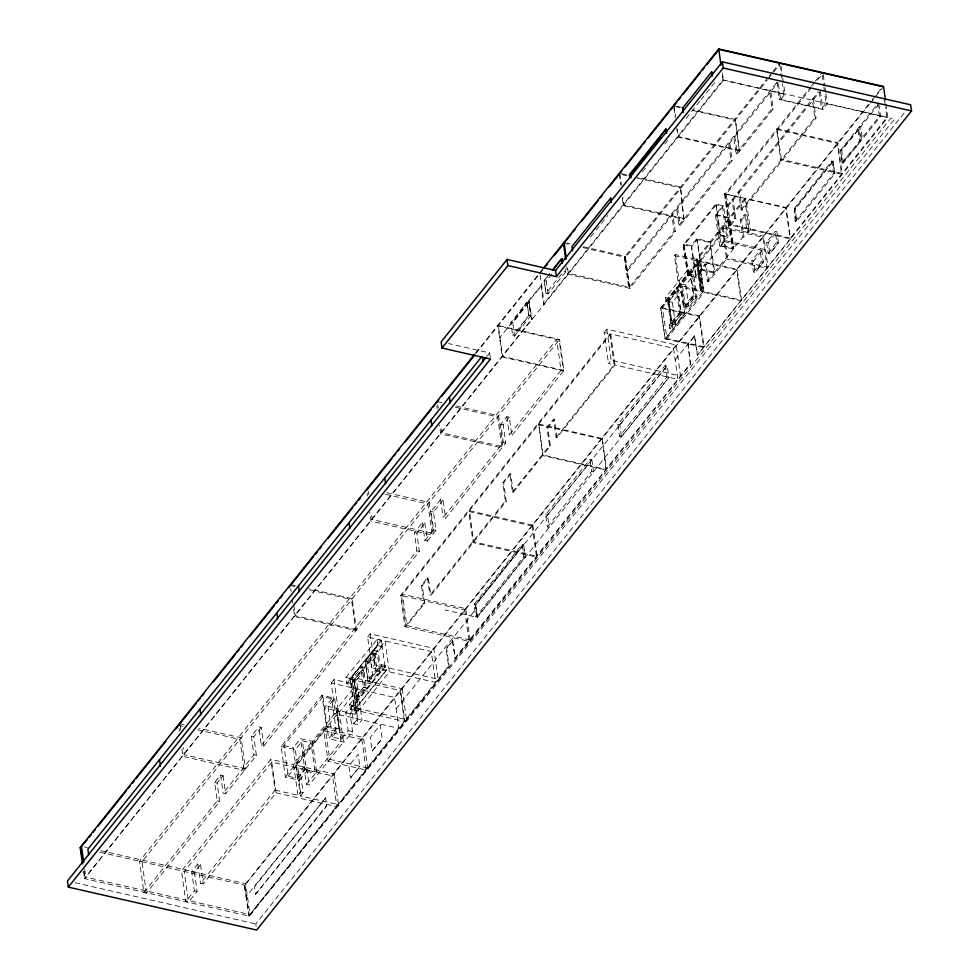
<?xml version="1.0" encoding="UTF-8"?>
<svg xmlns="http://www.w3.org/2000/svg" width="979" height="979" viewBox="0 0 979 979"><rect width="100%" height="100%" fill="white"/><g stroke="black" fill="none" stroke-linecap="round" stroke-linejoin="round"><path stroke-width="0.73" stroke-dasharray="4.89 3.67" d="M526.971 302.168L512.763 322.764L514.599 336.042L512.69 335.613L510.842 322.336L526.971 302.168L528.88 302.609L530.74 315.862L514.599 336.042L528.819 315.434L526.983 302.156L528.819 315.434L512.69 335.613M768.148 253.512L776.788 242.082L775.295 231.289L776.898 231.656L778.464 242.976L769.751 253.867L768.148 253.512L766.581 242.192L775.295 231.289M753.451 271.978L761.662 261.503L760.12 250.343L761.797 250.734L763.375 262.066L755.139 272.37L753.451 271.978L751.884 260.647L760.12 250.343M687.772 275.429L683.269 244.86L683.929 244.028L691.272 245.705L696.767 238.717L710.142 241.764L714.756 272.186L701.38 269.139L695.665 276.408L688.323 274.732L687.772 275.429L696.253 277.363L701.894 270.18L697.268 239.574L691.627 246.769L696.253 277.363M794.263 208.49L831.856 160.972L833.068 161.254L834.806 173.711L796.429 221.707L795.217 221.438L794.263 208.49L795.474 208.772L833.068 161.254L834.769 173.748L833.557 173.467L795.217 221.438M723.432 205.835L716.444 214.621L721.07 245.435L728.046 236.661L723.432 205.835L715.808 204.109L683.428 244.86L687.784 275.601L688.861 275.845L720.777 235.682L716.077 204.868L722.38 206.3L726.736 237.04L719.687 245.9L733.295 248.996L742.816 237.089L740.405 219.675L744.627 214.401L745.839 214.67L748.421 232.182L747.063 231.864L744.627 214.401M716.077 204.868L684.174 245.031L688.861 275.845M687.784 275.601L720.152 234.862L715.808 204.109M719.687 245.9L715.404 215.062L722.38 206.3M475.561 353.101L542.415 269.482M475.953 353.419L538.964 274.609M539.918 273.422L543.7 268.687M565.642 271.868L548.081 293.835L546.062 293.37L544.189 280.63L549.757 273.667L544.189 280.63L545.964 293.48L563.61 271.416L565.642 271.868L565.213 269.054M722.404 72.935L723.457 80.29L84.463 878.591L531.511 319.435L528.868 300.406L541.62 285.342L499.559 337.951M528.88 302.609L512.763 322.764L510.842 322.336M486.771 356.527L489.635 352.942L448.492 343.556M590.704 236.808L607.702 215.539M642.469 171.937L648.074 164.925M664.863 143.925L667.666 140.413M686.083 118.373L700.071 100.874M701.013 99.699L715 82.199M540.127 274.915L544.336 304.334L543.651 304.175L723.016 79.837L722.196 73.951M868.41 104.557L244.481 885.187L248.776 916.063L448.578 666.136L446.118 648.367L452.8 640.78L446.644 648.49L449.104 666.258L249.29 916.185L84.561 878.628L85.773 877.123L84.549 868.3M143.913 892.603L217.216 800.92L214.658 782.527L220.618 775.074L223.09 775.637L217.13 783.09L219.675 801.483L146.385 893.166L143.913 892.603L139.556 861.165L556.696 339.419L560.991 370.38L509.374 434.945L511.846 435.508L563.867 370.429L559.572 339.468L498.323 325.505L502.619 356.466L563.867 370.429M583.411 246.745L625.055 256.241L624.394 257.061L628.702 288.095L674.103 231.313L671.68 213.863L672.879 214.144L675.302 231.595L629.901 288.364L567.722 274.193L566.694 266.741M622.326 198.113L623.256 205.627L683.844 219.235L680.503 186.965L637.647 177.346M768.148 77.451L624.504 257.122L626.291 270.645L776.971 82.175L778.17 82.444L780.667 99.809L785.011 93.886L783.555 83.717M769.102 76.264L771.954 72.691M772.908 71.504L779.565 63.17M293.639 609.268L294.655 616.586L355.769 630.513L351.461 599.466L352.146 598.622L308.911 588.758M146.385 893.166L142.028 861.728L559.572 339.468M676.783 128.261L678.043 137.097L739.365 150.864L735.351 119.426L693.022 109.917M629.901 288.364L625.532 257.367L767.291 80.045M768.246 78.846L779.663 64.565M261.234 727.36L253.794 736.673L256.388 755.335L225.611 793.834L223.139 793.271L253.916 754.772L251.334 736.11L258.774 726.797L261.234 727.36L263.816 745.912L261.344 745.349L258.774 726.797M509.313 417.201L503.243 424.788L505.764 442.985L445.641 518.185L443.169 517.622L503.292 442.422L500.771 424.225L506.841 416.638L509.313 417.201L511.846 435.508M261.344 745.349L416.907 550.785L414.374 532.576L422.438 522.505L424.898 523.067L427.407 541.118L424.935 540.555L422.438 522.505M424.935 540.555L433.562 529.774L431.029 511.479L440.648 499.449L443.12 500.012L445.641 518.185M427.407 541.118L436.034 530.337L433.489 512.041L443.12 500.012M263.816 745.912L419.367 551.348L416.846 533.139L424.898 523.067M627.478 270.914L778.17 82.444M678.961 225.158L730.97 160.115L728.547 142.726L729.747 142.995L732.17 160.385L680.16 225.427L678.961 225.158L676.55 207.768L677.749 208.05L680.16 225.427M736.073 153.691L772.039 108.693L769.629 91.353L770.828 91.622L773.239 108.975L737.26 153.96L736.073 153.691L733.663 136.338L734.862 136.607L737.26 153.96M825.872 93.641L827.279 103.921L822.874 109.44L779.26 99.491L783.641 94.008L782.282 83.729M683.844 219.235L680.503 186.965M181.874 749.057L182.889 756.375L244.15 770.338L245.435 768.735L241.14 737.811L198.847 728.18M355.769 630.513L356.442 629.656L352.146 598.622M739.365 150.864L735.351 119.426M604.165 332.517L606.833 329.177L676.256 345L680.552 375.997L611.141 360.162L608.461 363.515L614.151 364.812L609.856 333.815L604.165 332.517L608.461 363.515M470.079 639.972L406.848 625.557L402.504 594.241L465.723 608.657L470.079 639.972L469.014 641.306L404.939 626.695L400.607 595.538L609.856 333.815M367.627 637.023L370.148 633.866L433.819 648.379L438.102 679.242L374.431 664.729L371.91 667.886L385.555 670.994L381.247 640.131L367.627 637.023L371.91 667.886M331.22 682.999L333.986 679.536L351.241 683.464L385.175 641.025L431.298 651.537L435.582 682.4L389.324 671.851L355.524 714.34L338.269 710.399L335.503 713.875L398.869 728.315L394.586 697.452L331.22 682.999L335.503 713.875M556.929 437.637L554.383 419.318L553.539 419.122L556.084 437.442L556.929 437.637L615.008 364.996L677.884 379.338L673.589 348.34L610.688 333.998L401.439 595.721L400.607 595.538M351.277 705.859L353.762 723.775L358.118 724.766L355.622 706.85L351.277 705.859L345.734 712.785L348.206 730.615L341.426 739.108L332.322 737.028L338.881 728.829L334.634 698.211L321.981 695.323L281.132 746.426L285.378 777.045L299.562 780.275L295.315 749.657L302.364 740.834L311.016 742.816L293.627 764.562L270.791 759.361L181.531 871.004L185.777 901.622L188.47 902.234L197.06 891.49L194.393 872.289L200.524 864.616L197.831 864.004L191.7 871.677L194.368 890.878L185.777 901.622M602.195 438.519L606.025 470.042L542.623 455.59L538.793 424.066L602.195 438.519L606.49 469.467L543.088 455.015L538.793 424.066M674.433 255.727L675.4 254.516L697.158 259.472L701.441 290.335L679.683 285.378L678.716 286.59L702.616 292.036L698.235 261.148L674.433 255.727L678.716 286.59M724.497 193.805L786.137 207.475L790.432 238.13L729.208 223.946L728.633 224.656L749.045 229.392L744.738 198.492L724.497 193.805L728.633 224.656M304.787 769.31L316.621 772.003L341.035 741.458L336.788 710.84L312.362 741.384L300.529 738.692L304.787 769.31L297.555 778.342L288.144 776.2L283.886 745.582L322.948 696.73L331.808 698.749L336.054 729.355L328.65 738.631L344.131 742.155L352.562 731.607L350.09 713.777L355.622 706.85M776.58 129.338L777.106 128.69L837.877 142.763L842.16 173.43L781.389 159.357L780.765 160.128L841.536 174.201L837.351 143.411L776.58 129.338L780.765 160.128M729.404 225.121L734.678 218.525L732.059 199.643L733.222 199.912L735.853 218.794L730.567 225.39L729.404 225.121L725.182 193.903L810.539 87.131M811.493 85.944L814.357 82.358M815.311 81.171L821.993 72.813M334.206 773.936L338.477 804.677L300.467 796.013L296.196 765.272L334.206 773.936L332.603 775.955L271.783 762.09L184.223 871.616L188.47 902.234M730.567 225.39L726.271 194.148L813.598 84.928M817.392 80.18L822.14 74.245L823.682 85.834M510.72 473.922L503.647 482.769L506.204 501.236L430.784 595.575L429.952 595.391L505.372 501.052L502.814 482.586L509.888 473.726L510.72 473.922L513.277 492.29L512.433 492.094L509.888 473.726M512.433 492.094L549.5 445.739L546.955 427.358L553.539 419.122M404.939 626.695L423.858 603.027L421.411 585.356L427.493 577.732L428.325 577.916L430.784 595.575M513.277 492.29L550.345 445.922L547.787 427.554L554.383 419.318M331.808 698.749L324.392 708.013L339.872 711.549L357.739 689.204L361.997 719.908L358.118 724.766M465.723 608.657L464.658 609.978L401.439 595.575L405.771 626.89L424.69 603.211L422.243 585.54L428.325 577.916M297.555 778.342L293.308 747.736L300.529 738.692M726.785 206.239L818.309 91.769M332.322 737.028L328.075 706.41L334.634 698.211M402.198 688.702L406.481 719.565L355.928 708.05L351.645 677.174L402.198 688.702L400.656 690.636L404.939 721.499L354.386 709.983L350.103 679.12L381.247 640.131M727.948 206.508L819.472 92.038M367.027 661.865L373.537 653.727L377.417 654.608L379.705 671.08L373.183 679.157L369.303 678.263L367.027 661.865L370.906 662.746L377.417 654.608M358.926 696.889L356.589 680.001L363.931 670.811L361.227 670.199L353.872 679.389L356.209 696.265L358.926 696.889L366.293 687.76L363.931 670.811M341.426 739.108L337.18 708.49L353.382 688.213M702.616 292.036L665.145 338.893L660.764 308.006L699.043 316.437L703.632 347.374L665.145 338.893L660.739 308.006L678.692 285.623L679.157 288.719L669 301.434L665.965 300.761L665.536 297.677L688.616 268.797L691.639 269.482L696.02 300.284L692.997 299.611L669.844 328.565L672.867 329.25L668.559 298.362L691.639 269.482M886.007 104.166L887.843 117.407L697.305 355.169L790.237 238.925L785.721 207.989L745.827 198.749L697.232 259.533L701.441 290.335L700.23 290.053L696.13 259.288L744.738 198.492M696.681 260.084L737.224 269.323L741.507 300.186L700.964 290.947L697.158 259.472M708.563 281.707L706.153 264.306L704.941 264.024L707.364 281.438L708.563 281.707L726.614 259.141L722.367 228.034L723.248 226.92L763.791 236.159L767.964 267.353L727.434 258.113L723.248 226.92M556.084 437.442L614.151 364.812M665.965 300.761L676.134 288.046L677.725 288.401L681.2 312.399L670.909 325.273L667.568 301.116M690.55 272.223L693.964 296.294L684.872 307.663L683.379 307.333L679.842 283.42L689.057 271.881L688.616 268.797M271.783 762.09L276.054 792.831L203.216 883.939L200.511 883.327L275.062 790.09L270.791 759.361M285.378 777.045L326.227 725.941L321.981 695.323M660.764 308.006L698.235 261.148M296.196 765.272L339.272 711.403L343.519 742.021L309.095 785.072L306.439 784.473L303.967 766.667L306.623 767.279L309.095 785.072M323.829 730.811L325.432 728.804L363.454 737.468L367.688 768.001L366.085 769.996L328.075 761.332L323.829 730.811L361.851 739.475L363.454 737.468M661.902 308.275L699.361 261.405L736.734 269.923L741.017 300.786L703.962 292.342L666.491 339.199M288.144 776.2L327.194 727.336L336.054 729.355M741.127 209.995L814.834 117.81L812.264 99.32L813.439 99.589L815.996 118.067L742.302 210.252L741.127 209.995L738.57 191.505L739.732 191.774L742.302 210.252M698.003 272.7L704.941 264.024M275.062 790.09L297.897 795.303L300.492 792.06L297.995 774.132L303.967 766.667M699.214 272.982L725.145 240.553L765.676 249.792M742.816 237.089L744.028 237.359L741.617 219.957L745.839 214.67M300.467 796.013L303.135 792.66L300.651 774.744L306.623 767.279M354.386 709.983L385.555 670.994M299.562 780.275L306.611 771.452L302.364 740.834M669.844 328.565L669.318 324.918L679.61 312.044L676.134 288.046M683.379 307.333L692.471 295.952L696.962 296.992L693.866 274.915L690.33 274.12L682.228 284.191L685.459 306.158L688.996 306.953L696.962 296.992M671.41 323.657L680.613 312.13L677.48 290.078L681.58 290.996L684.713 313.06L675.51 324.575L671.41 323.657L668.265 301.397L677.48 290.078M685.459 306.158L693.426 296.196L690.33 274.12M700.23 290.053L702.053 287.777L699.826 270.424L701.037 270.706L703.265 288.059L700.964 290.947M707.364 281.438L714.132 272.957L709.64 242.4L696.253 239.353M714.756 272.186L732.818 249.596L727.47 220.079M353.762 723.775L357.641 718.916L352.183 679.059L362.23 666.87L365.106 687.552L355.096 700.034L357.812 700.646L354.9 679.683M747.063 231.864L749.045 229.392M306.439 784.473L315.262 773.422L311.016 742.816M748.421 232.182L750.391 229.698L745.827 198.749M872.228 99.785L882.728 86.654M249.29 916.185L244.995 885.224L869.303 104.349M870.258 103.162L882.605 87.706M522.027 544.483L523.741 556.831L475.721 617.003L474.044 604.398L522.027 544.483L523.679 544.862L475.647 604.936L477.373 617.382L444.931 609.99M547.53 515.187L591.842 459.763L589.982 459.347L545.658 514.673L547.359 526.922L549.219 527.338L547.518 515.101L545.658 514.673M619.842 424.923L667.274 365.595L665.365 365.167L617.92 424.397L619.572 436.34L621.481 436.781L668.914 377.453L667.274 365.595L475.696 604.765L477.373 617.382L668.902 377.356L666.993 376.915L619.572 436.34M878.836 104.129L880.549 116.477L843.311 163.065L842.16 162.808L840.631 150.228L876.743 105.059M776.788 242.082L778.391 242.449L769.751 253.867L768.185 242.559L776.898 231.656M833.068 161.254L794.691 209.249L796.429 221.707L795.474 208.772M843.311 163.065L841.781 150.485L858.999 128.959L857.849 128.69L859.562 141.037L860.712 141.306L858.999 128.959L840.447 150.46L842.16 162.808L860.712 141.306M860.737 126.78L859.586 126.511L861.3 138.859L862.45 139.128L860.737 126.78L877.894 105.328M761.662 261.503L763.351 261.882L755.139 272.37L753.561 261.026L761.797 250.734M396.177 708.882L475.794 609.305M675.192 359.905L694.478 335.773L697.684 355.255M325.628 797.897L254.54 886.815L255.58 894.28L326.778 806.145L325.628 797.897L246.072 896.629L244.383 885.077L244.995 885.224M452.274 640.658L455.272 658.549L690.758 364.004L688.066 344.571L695.004 335.895M547.359 526.922L591.659 471.401L589.982 459.347M255.58 894.28L326.668 805.362M372.13 751.064L382.14 738.509L380.244 724.913L370.233 737.432L372.13 751.064L382.14 738.545M842.16 162.808L879.399 116.22L877.686 103.872M350.519 777.975L359.868 766.398L358.192 754.307L348.854 765.97L350.519 777.975L359.856 766.3M750.391 229.698L789.857 238.839L886.864 117.504L885.493 107.225M454.745 658.439L690.244 363.882L688.066 344.571M256.143 926.367L255.8 923.919L905.918 110.774M548.081 293.835L546.209 281.095L553.588 271.881M372.277 682.608L368.006 681.641L381.59 664.704L385.861 665.683L386.485 670.26L354.471 710.179L350.201 709.212L349.576 704.623L363.552 687.197L360.676 666.515L364.947 667.482M350.201 709.212L382.226 669.281L381.59 664.704M354.471 710.179L353.835 705.602L385.861 665.683M665.182 338.795L683.146 316.352L682.62 312.766L672.279 325.713L668.987 301.434M688.996 306.953L685.753 284.987L693.866 274.915M249.963 914.484L890.976 118.116L894.635 119.046L249.975 914.557L85.773 877.123M369.303 678.263L375.826 670.199L373.537 653.727M356.209 696.265L363.576 687.148L366.293 687.76M675.51 324.575L672.365 302.315L681.58 290.996M345.783 677.505L377.086 639.507L381.357 640.486L382.128 646.617L350.837 684.615L346.566 683.648L345.783 677.505L350.054 678.484L381.357 640.486M346.566 683.648L360.676 666.515M368.006 681.641L365.155 661.07L377.87 645.638L377.086 639.507M676.966 106.307L681.347 107.298M675.082 106.503L680.931 107.812M692.606 110.443L734.935 119.94M739.781 150.338L678.459 136.57L677.407 129.216M621.396 173.699L627.306 175.021M622.326 174.703L628.237 176.036M637.109 178.019L679.964 187.65M684.382 218.562L623.794 204.954L622.864 197.44M689.057 271.881L692.08 272.566M679.842 283.42L681.323 283.751L684.872 307.663M682.228 284.191L685.753 284.987M665.536 297.677L668.559 298.362M668.265 301.397L672.365 302.315M668.021 304.555L669.465 304.873M679.61 312.044L684.713 313.06M669.318 324.918L672.353 325.591M715.869 214.487L729.477 217.583L733.822 248.348L720.214 245.239M715.404 215.062L729.012 218.158L733.295 248.996L727.935 219.504M720.152 234.862L728.046 236.661M720.777 235.682L726.736 237.04M683.269 244.86L691.627 246.769M700.756 269.91L714.132 272.957M813.011 98.389L814.173 98.659M723.016 79.837L887.843 117.407M783.641 94.008L723.469 80.351M827.279 103.921L886.864 117.504M879.399 116.22L880.549 116.477M780.606 99.393L821.54 108.718L825.946 103.211L824.624 93.078M814.834 117.81L815.996 118.067M772.039 108.693L773.239 108.975M840.643 150.228L841.781 150.485M730.97 160.115L732.17 160.385M725.182 193.903L726.271 194.148M740.405 219.675L741.617 219.957M734.678 218.525L735.853 218.794M722.367 228.034L762.91 237.273L767.144 268.381L726.614 259.141M766.581 242.192L768.185 242.559M724.264 241.666L764.795 250.905M674.103 231.313L675.302 231.595M751.884 260.647L753.561 261.026M567.049 243.012L570.023 243.685M563.414 243.159L570.855 244.848M582.75 247.565L625.532 257.367M544.189 280.63L546.209 281.095M528.868 300.406L532.111 319.582L531.511 319.435M528.819 315.434L530.74 315.862M617.92 424.397L619.829 424.825L621.481 436.781M437.344 401.733L441.725 402.724M456.3 406.052L498.605 415.696L502.9 446.693L441.639 432.73L440.623 425.412M538.328 424.641L601.73 439.094M546.955 427.358L547.787 427.554M455.345 407.24L497.65 416.883L501.946 447.88L440.697 433.917L439.473 425.143M500.771 424.225L503.243 424.788M549.5 445.739L550.345 445.922M503.292 442.422L505.764 442.985M591.659 471.401L593.519 471.829M502.814 482.586L503.647 482.769M505.372 501.052L506.204 501.236M386.864 492.731L429.169 502.374L433.489 533.518L372.228 519.555L371.212 512.237M385.616 494.309L427.909 503.952L432.228 535.085L370.968 521.122L369.756 512.347M431.029 511.479L433.489 512.041M433.562 529.774L436.034 530.337M523.741 556.831L525.393 557.198L523.679 544.862M414.374 532.576L416.846 533.139M416.907 550.785L419.367 551.348M421.411 585.356L422.243 585.54M474.044 604.398L475.696 604.765M423.858 603.027L424.69 603.211M291.032 584.683L295.499 585.711M290.347 585.54L294.814 586.556M309.719 589.958L351.461 599.466M356.442 629.656L295.34 615.73L293.92 605.475M377.87 645.638L382.128 646.617M373.905 650.46L378.163 651.427L380.99 671.753L376.719 670.774M365.155 661.07L369.426 662.049M382.226 669.281L386.485 670.26M375.826 670.199L379.705 671.08M352.183 679.059L356.589 680.001M350.103 679.108L400.656 690.636M363.552 687.197L367.81 688.176M349.576 704.623L353.835 705.602M328.075 706.41L337.18 708.49M345.734 712.785L350.09 713.777M348.206 730.615L352.562 731.607M326.227 725.941L338.881 728.829M251.334 736.11L253.794 736.673M283.886 745.582L293.308 747.736M281.132 746.426L295.315 749.657M179.891 723.848L184.26 724.852M367.688 768.001L329.678 759.337L325.432 728.804M178.606 725.463L182.975 726.455M197.562 729.783L239.855 739.426L244.15 770.338M253.916 754.772L256.388 755.335M306.611 771.452L315.262 773.422M297.995 774.132L300.651 774.744M245.435 768.735L184.187 754.772L183.159 747.442M300.492 792.06L303.135 792.66M276.054 792.831L336.862 806.696L332.603 775.955M214.658 782.527L217.13 783.09M217.216 800.92L219.675 801.483M84.451 846.921L87.4 847.594M100.715 850.629L245.692 883.682L249.975 914.557M191.7 871.677L194.393 872.289M139.556 861.165L142.028 861.728M99.858 852.219L244.481 885.187M194.368 890.878L197.06 891.49M74.881 882.679L255.8 923.919M696.13 259.288L697.232 259.533M699.826 270.424L701.037 270.706M702.053 287.777L703.265 288.059M696.767 238.717L701.38 269.139M699.361 261.405L703.962 292.342M694.478 335.773L697.305 355.169M781.034 66.291L782.502 76.448M782.71 77.904L783.335 82.26M674.041 105.659L675.522 115.963M673.833 107.653L675.314 117.957M691.272 245.705L695.665 276.408M683.929 244.028L688.323 274.732M692.471 295.952L692.997 299.611M777.106 128.69L781.389 159.357M724.913 193.291L729.208 223.946M675.4 254.516L679.683 285.378M665.365 365.167L666.993 376.915M625.055 256.241L629.362 287.275L568.383 273.374L567.551 267.389M610.688 333.998L615.008 364.996M606.833 329.177L611.141 360.162M591.842 459.763L593.531 471.927M541.02 285.207L543.651 304.175M506.841 416.638L509.374 434.945M489.635 352.942L490.32 357.849M437.76 404.719L438.176 407.717M436.805 405.918L437.221 408.904M464.658 609.978L469.014 641.306M440.648 499.449L443.169 517.622M452.8 640.78L455.272 658.549M427.493 577.732L429.952 595.391M400.13 690.513L404.413 721.376M368.324 491.446L368.753 494.468M367.076 493.012L367.492 496.035M370.148 633.866L374.431 664.729M370.906 662.746L373.183 679.157M358.29 710.864L354.019 680.001L358.167 710.84M361.851 739.475L366.085 769.996M351.241 683.464L355.524 714.34M333.986 679.536L338.269 710.399M322.948 696.73L328.65 738.631M312.362 741.384L316.621 772.003M290.763 588.538L291.179 591.549M292.219 599.013L292.831 603.407M293.627 764.562L297.897 795.303M223.09 775.637L225.611 793.834M220.618 775.074L223.139 793.271M200.524 864.616L203.216 883.939M180.087 725.341L180.919 731.276M179.01 728.425L179.426 731.399M197.831 864.004L200.511 883.327M84.047 871.371L85.063 878.726M83.435 871.224L84.561 878.616M823.29 74.526L824.881 86.287M825.077 87.755L825.676 92.161M831.856 160.972L833.557 173.467M820.353 90.925L822.874 109.44M385.175 641.025L389.324 671.851M884.502 99.882L885.297 105.756M779.761 64.638L782.086 82.26M776.971 82.175L779.26 99.491M823.877 87.29L824.44 91.634M819.386 92.173L821.589 109.146M350.054 678.484L350.837 684.615M619.915 173.369L621.396 185.398M619.377 174.042L620.662 184.566M524.879 557.088L476.859 617.259L475.17 604.655L523.165 544.74L524.879 557.088M377.111 670.872L368.41 681.727L365.546 661.155L374.296 650.545L377.111 670.872M699.483 315.887L662.342 307.712L666.993 338.575L704.134 346.75L699.483 315.887M559.168 339.982L497.907 326.019L502.203 356.98L563.463 370.943L559.168 339.982M532.833 525.136L469.418 510.683L473.738 541.84L537.153 556.292L532.833 525.136M532.172 525.956L468.757 511.503L473.077 542.66L536.504 557.112L532.172 525.956"/><path stroke-width="1.47" d="M555.546 270.498L507.061 259.447L441.15 341.891L442.006 348.022L490.479 359.073L68.31 887.121L256.657 930.05L911.535 110.933L910.69 104.802L722.343 61.861L555.546 270.498L556.39 276.641L507.905 265.578L442.006 348.022M82.53 863.919L80.168 847.655L474.607 354.3M543.369 268.295L718.733 48.95L883.56 86.519L885.395 99.76M366.648 489.989L367.908 488.411M83.729 862.426L81.49 846.248L80.278 847.753L87.4 839.419M89.309 837.033L91.218 834.646M93.127 832.248L95.036 829.862M97.9 826.276L126.548 790.457M128.457 788.071L130.366 785.684M132.275 783.298L134.184 780.912M136.093 778.513L165.684 741.507M175.229 729.563L196.241 703.289M198.15 700.903L200.059 698.516M201.968 696.13L203.877 693.744M213.422 681.8L235.376 654.339M237.285 651.941L239.194 649.554M241.103 647.168L243.012 644.782M249.694 636.423L274.524 605.377M276.433 602.991L278.342 600.604M280.251 598.206L282.16 595.819M288.842 587.461L313.659 556.415M315.568 554.028L317.477 551.642M319.387 549.256L321.296 546.869M327.977 538.511L352.807 507.465M354.716 505.078L356.625 502.68M358.534 500.293L360.443 497.907M367.125 489.549L391.943 458.502M393.852 456.116L395.761 453.73M397.67 451.343L399.579 448.957M405.306 441.786L431.09 409.552M432.999 407.154L434.909 404.768M436.389 402.92L438.727 399.995M441.59 396.409L474.044 355.818M545.597 266.325L547.481 263.951M554.102 255.678L571.136 234.385M573.021 232.011L574.918 229.649M581.538 221.364L598.561 200.071M600.457 197.709L602.342 195.335M608.962 187.05L621.8 171.007M624.626 167.47L641.588 146.25M643.472 143.901L645.357 141.539M648.184 138.002L668.914 112.071M670.799 109.721L672.683 107.36M673.625 106.185L676.856 102.134M678.728 99.797L680.601 97.447M683.415 93.935L700.291 72.825M702.163 70.488L704.036 68.138M706.85 64.626L719.039 49.378M481.448 356.956L87.865 849.234L88.612 854.643M552.548 270.18L561.836 258.566L562.423 262.849M610.676 198.125L611.288 202.42L610.688 198.101L571.969 246.537L572.568 250.844M629.889 177.456L629.448 174.641L665.855 129.106L666.515 133.34M682.755 107.971L683.379 112.242L682.755 107.971L711.745 71.712L712.149 74.588M646.507 155.074L630.647 174.923L631.039 177.799M648.379 152.736L650.252 150.399M654.914 144.562L656.787 142.224M658.647 139.887L660.519 137.549M485.817 357.714L67.465 880.99L68.31 887.121M556.39 276.641L723.2 68.004L722.343 61.861M552.499 270.265L561.726 258.75L562.35 262.972M720.52 49.721L779.565 63.17M780.618 63.378L821.993 72.813M823.082 73.058L882.728 86.654M723.2 68.004L911.535 110.933M629.448 174.641L630.647 174.923L666.001 128.922L666.601 133.23M711.537 71.969L712.222 76.166M81.159 850.824L81.795 855.254M718.733 48.95L720.972 65.128M564.075 242.339L566.327 258.554M563.414 243.159L565.666 259.386M507.061 259.447L507.905 265.578M482.586 357.2L483.185 361.484M449.422 397.021L450.205 402.724M431.017 420.028L431.825 425.792M384.747 477.899L385.555 483.663M348.928 522.713L349.736 528.574M298.534 585.748L299.341 591.597M276.849 612.866L277.669 618.801M199.949 709.041L200.781 714.976M159.528 759.606L160.47 766.349"/></g></svg>
